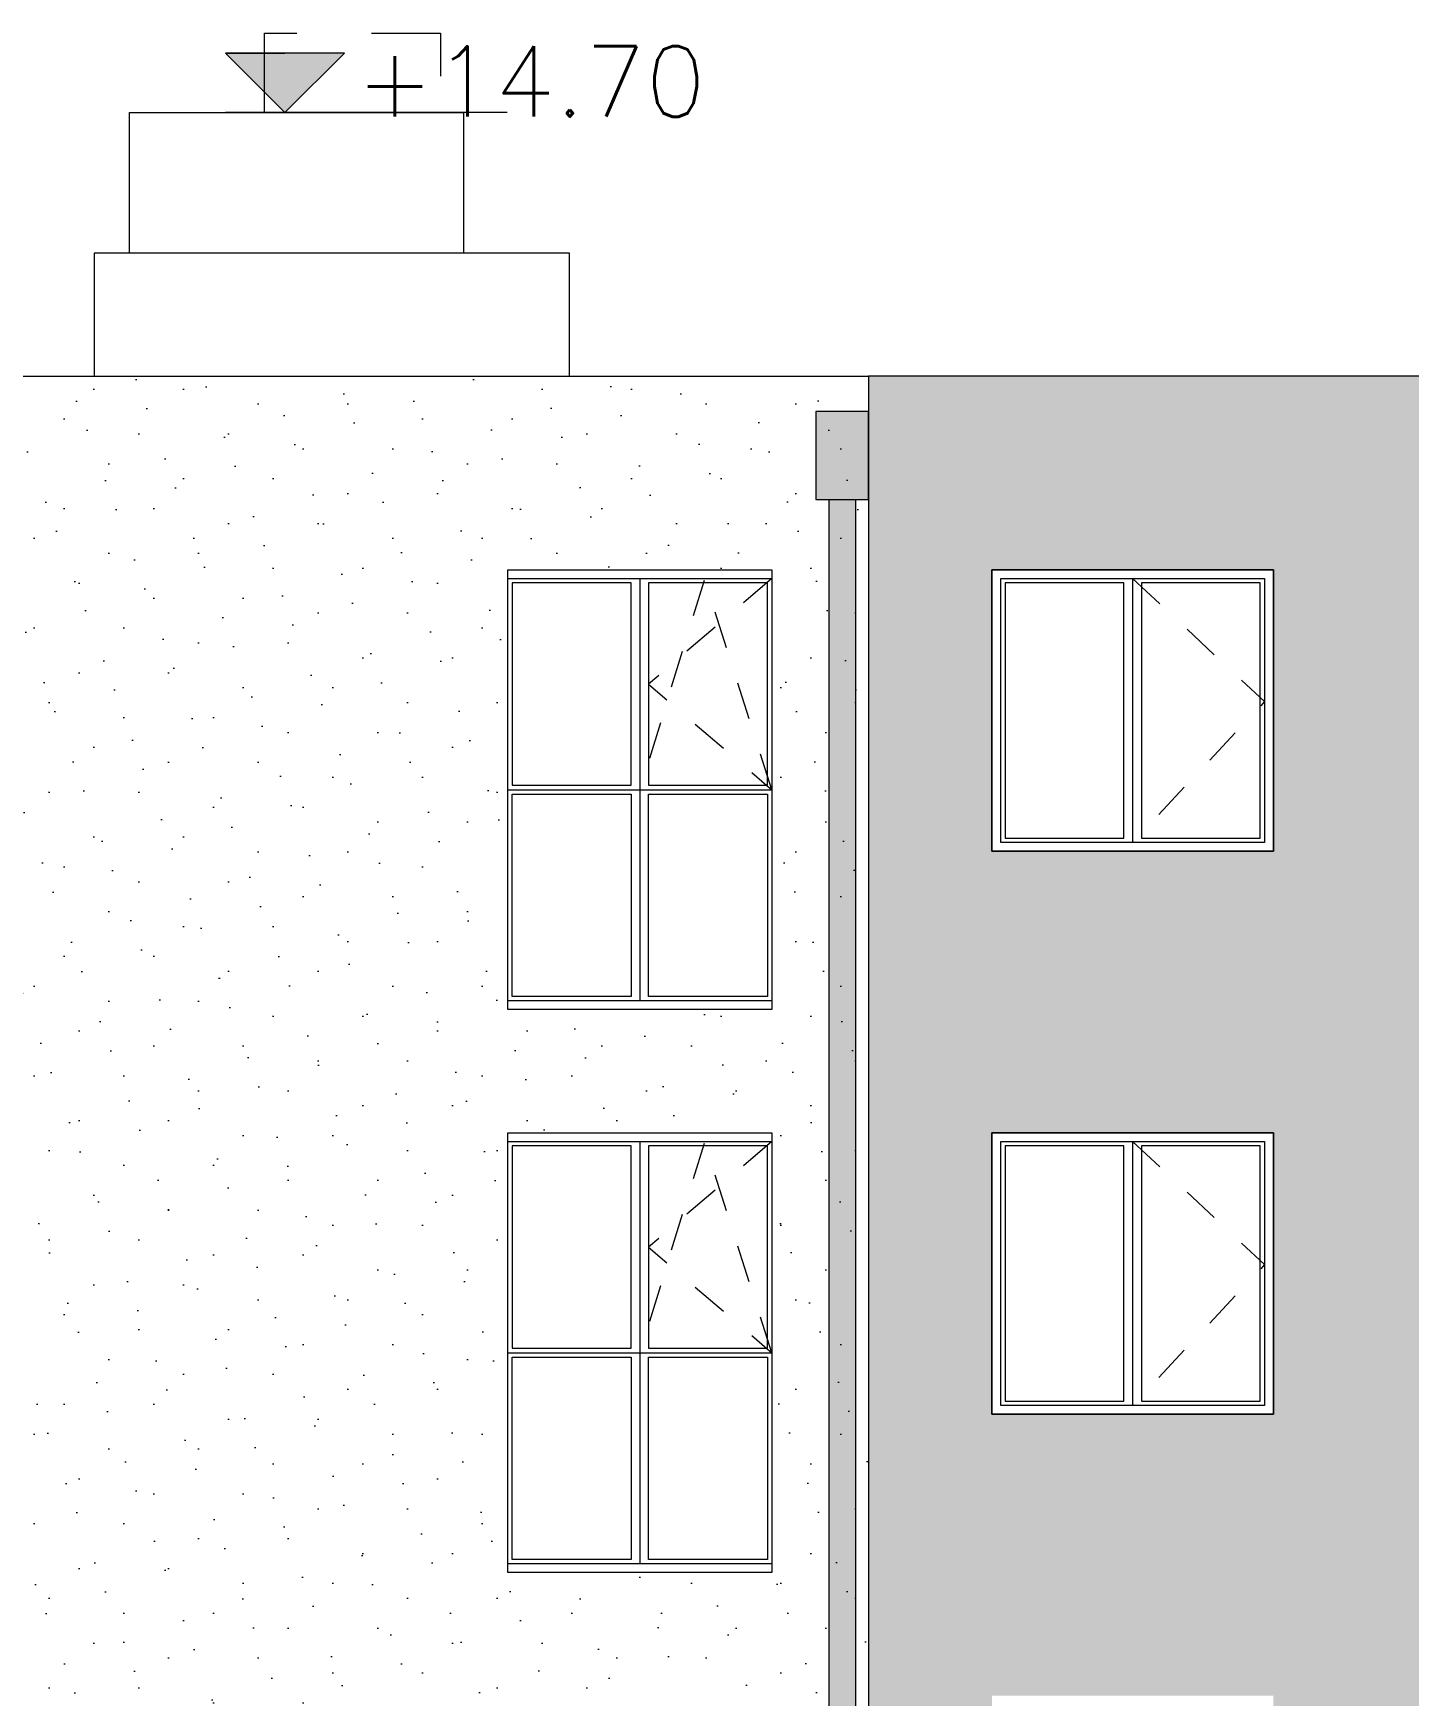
# Model space of a CAD drawing. Header units: millimetres. Extents: x 476244520 to 476657119, y 4620824743 to 4621446928.
# Drawn here: x 476613213 to 476621028, y 4621078446 to 4621087895 of the extents above; entities that cross this region are included whole.
import ezdxf

# ---------------------------------------------------------------- set-up
doc = ezdxf.new("R2010")
doc.units = ezdxf.units.MM
doc.header["$MEASUREMENT"] = 0
doc.linetypes.add('Dashed', pattern=[423.333333, 211.666667, -211.666667])
doc.linetypes.add('Long Dashed', pattern=[1058.333302, 634.99999, -423.333311])
for name, color, linetype, lineweight in [('0_Pen_No__1_Pen_No__250', 7, 'Continuous', 0), ('0_Pen_No__250_Pen_No__142', 142, 'Continuous', 0), ('0_Pen_No__7_Pen_No__250', 7, 'Continuous', 0), ('2D Drafting - General_Pen_No__7_Pen_No__250', 7, 'Continuous', 0), ('New_2D Drafting - General_Pen_No__1_Pen_No__253', 252, 'Continuous', 0), ('New_2D Drafting - General_Pen_No__30_Pen_No__9_Pen_No__9_Pen_No__253', 252, 'Continuous', 0), ('New_2D Drafting - General_Pen_No__30_Pen_No__9_Pen_No__9_Pen_No__255', 255, 'Continuous', 0), ('New_2D Drafting - General_Pen_No__30_Pen_No__9_Pen_No__9_Pen_No__42', 250, 'Continuous', 0), ('New_2D Drafting - General_Pen_No__30_Pen_No__9_Pen_No__9_Pen_No__7', 7, 'Continuous', 0), ('New_2D Drafting - General_Pen_No__7_Pen_No__250', 7, 'Continuous', 0), ('New_Structural - Bearing_Pen_No__7', 7, 'Continuous', 0), ('Structural - Bearing_Pen_No__7_Pen_No__7_Pen_No__7', 7, 'Continuous', 0), ('zoma_Pen_No__1_Pen_No__142', 142, 'Continuous', 0)]:
    doc.layers.add(name, color=color, linetype=linetype, lineweight=lineweight)

msp = doc.modelspace()

# ---------------------------------------------------------------- hatches: boundary and pattern name
at = {"layer": '0_Pen_No__250_Pen_No__142', "linetype": 'Continuous', "lineweight": 0}
msp.add_hatch(color=142, dxfattribs=at).paths.add_polyline_path([(476614642.815, 4621087445.13), (476614980.509, 4621087782.659), (476614305.287, 4621087782.824)])
at = {"layer": 'New_2D Drafting - General_Pen_No__30_Pen_No__9_Pen_No__9_Pen_No__253', "linetype": 'Continuous', "lineweight": 0}
h = msp.add_hatch(dxfattribs=at)
h.set_pattern_fill('BRICK___RUNNING_BOND', color=252, style=0, pattern_type=2)
h.set_pattern_definition([(0, (476844527.15, 4621385791.044), (0, 66.64), []), (90, (476844527.15, 4621385791.04), (-244.8, 0), [66.64, -66.64]), (90, (476844649.55, 4621385857.68), (-244.8, 0), [66.64, -66.64])])
h.paths.add_polyline_path([(476617959.239, 4621075245.534), (476621259.239, 4621075245.534), (476621259.239, 4621084845.57), (476624459.239, 4621084845.57), (476624459.239, 4621082345.576), (476624859.239, 4621082345.576), (476624859.239, 4621084845.57), (476628059.239, 4621084845.57), (476628059.239, 4621075245.581), (476631359.239, 4621075245.581), (476631359.239, 4621085945.125), (476617959.239, 4621085945.125)])
h.paths.add_polyline_path([(476618659.237, 4621084845.569), (476618659.237, 4621083245.569), (476620259.237, 4621083245.569), (476620259.237, 4621084845.569)], flags=0)
h.paths.add_polyline_path([(476618659.237, 4621081645.569), (476618659.237, 4621080045.569), (476620259.237, 4621080045.569), (476620259.237, 4621081645.569)], flags=0)
h.paths.add_polyline_path([(476618659.237, 4621078445.569), (476618659.237, 4621076845.569), (476620259.237, 4621076845.569), (476620259.237, 4621078445.569)], flags=0)
h.paths.add_polyline_path([(476630659.241, 4621081645.569), (476629059.241, 4621081645.569), (476629059.241, 4621080045.569), (476630659.241, 4621080045.569)], flags=0)
h.paths.add_polyline_path([(476630659.241, 4621078445.569), (476629059.241, 4621078445.569), (476629059.241, 4621076845.569), (476630659.241, 4621076845.569)], flags=0)
h.paths.add_polyline_path([(476630659.241, 4621084845.569), (476629059.241, 4621084845.569), (476629059.241, 4621083245.569), (476630659.241, 4621083245.569)], flags=0)
at = {"layer": 'New_2D Drafting - General_Pen_No__30_Pen_No__9_Pen_No__9_Pen_No__255', "linetype": 'Continuous', "lineweight": 0}
for points in [[(476617659.239, 4621085245.557), (476617959.239, 4621085245.557), (476617959.239, 4621085745.557), (476617659.239, 4621085745.557)], [(476617884.239, 4621072745.533), (476617734.239, 4621072745.533), (476617734.239, 4621085245.557), (476617884.239, 4621085245.557)]]:
    msp.add_hatch(color=255, dxfattribs=at).paths.add_polyline_path(points)
at = {"layer": 'New_2D Drafting - General_Pen_No__30_Pen_No__9_Pen_No__9_Pen_No__42', "linetype": 'Continuous', "lineweight": 0}
h = msp.add_hatch(dxfattribs=at)
h.set_pattern_fill('CUT_STONE', color=250, style=0, pattern_type=2)
h.set_pattern_definition([(45, (476844527.15, 4621386591.04), (-254.55844, 254.55844), [0, -240, 0, -360]), (110, (476845327.15, 4621386591.04), (338.28934, 123.12725), [0, -176, 0, -304])])
h.paths.add_polyline_path([(476617959.239, 4621085945.125), (476617959.239, 4621075245.534), (476617959.239, 4621072745.57), (476617559.324, 4621072745.57), (476617559.324, 4621075245.534), (476615909.051, 4621075245.534), (476615909.051, 4621072745.532), (476612708.629, 4621072745.532), (476612708.629, 4621075245.534), (476611209.043, 4621075245.534), (476611209.043, 4621072745.576), (476610658.709, 4621072745.576), (476610658.709, 4621085945.125)])
h.paths.add_polyline_path([(476611209.346, 4621081645.533), (476612709.346, 4621081645.533), (476612709.346, 4621079145.533), (476611209.346, 4621079145.533)], flags=0)
h.paths.add_polyline_path([(476611209.346, 4621082345.533), (476611209.346, 4621084845.533), (476612709.346, 4621084845.533), (476612709.346, 4621082345.533)], flags=0)
h.paths.add_polyline_path([(476611209.346, 4621075945.533), (476611209.346, 4621078445.533), (476612709.346, 4621078445.533), (476612709.346, 4621075945.533)], flags=0)
h.paths.add_polyline_path([(476615909.334, 4621078445.533), (476617409.334, 4621078445.533), (476617409.334, 4621075945.533), (476615909.334, 4621075945.533)], flags=0)
h.paths.add_polyline_path([(476615909.334, 4621084845.533), (476617409.334, 4621084845.533), (476617409.334, 4621082345.533), (476615909.334, 4621082345.533)], flags=0)
h.paths.add_polyline_path([(476617409.334, 4621079145.533), (476615909.334, 4621079145.533), (476615909.334, 4621081645.533), (476617409.334, 4621081645.533)], flags=0)

# ---------------------------------------------------------------- linework, layer by layer
at = {"layer": '0_Pen_No__1_Pen_No__250', "color": 7, "linetype": 'Continuous', "lineweight": 0, "flags": 128}
for points in [[(476614642.815, 4621087445.13), (476614305.287, 4621087782.824), (476614642.898, 4621087782.742)], [(476614642.815, 4621087445.13), (476614980.509, 4621087782.659), (476614642.898, 4621087782.742)], [(476615905.204, 4621087444.822), (476614305.204, 4621087445.213)]]:
    msp.add_lwpolyline(points, dxfattribs=at)
at = {"layer": '0_Pen_No__250_Pen_No__142', "color": 142, "linetype": 'Continuous', "lineweight": 0, "flags": 128}
msp.add_lwpolyline([(476614642.815, 4621087445.13), (476614980.509, 4621087782.659), (476614305.287, 4621087782.824)], close=True, dxfattribs=at)
at = {"layer": '0_Pen_No__7_Pen_No__250', "color": 7, "linetype": 'Continuous', "lineweight": 0, "flags": 128}
for points in [[(476615909.334, 4621084845.533), (476617409.334, 4621084845.533)], [(476617409.334, 4621082345.533), (476615909.334, 4621082345.533)], [(476615909.334, 4621081645.533), (476617409.334, 4621081645.533)], [(476617409.334, 4621079145.533), (476615909.334, 4621079145.533)]]:
    msp.add_lwpolyline(points, dxfattribs=at)
for points in [[(476618659.237, 4621084845.569), (476620259.237, 4621084845.569), (476620259.237, 4621083245.569), (476618659.237, 4621083245.569)], [(476618659.237, 4621081645.569), (476620259.237, 4621081645.569), (476620259.237, 4621080045.569), (476618659.237, 4621080045.569)]]:
    msp.add_lwpolyline(points, close=True, dxfattribs=at)
at = {"layer": '2D Drafting - General_Pen_No__7_Pen_No__250', "color": 7, "linetype": 'Dashed', "lineweight": 0, "flags": 128}
for points in [[(476619458.86, 4621084796.165), (476620209.031, 4621084096.348), (476619459.297, 4621083295.569)], [(476619458.86, 4621081596.165), (476620209.031, 4621080896.348), (476619459.297, 4621080095.569)]]:
    msp.add_lwpolyline(points, dxfattribs=at)
at = {"layer": 'New_2D Drafting - General_Pen_No__1_Pen_No__253', "color": 252, "linetype": 'Long Dashed', "lineweight": 0, "flags": 128}
msp.add_lwpolyline([(476614526.157, 4621087444.983), (476614526.157, 4621087895.125), (476615526.157, 4621087895.125), (476615526.157, 4621087427.869)], dxfattribs=at)
at = {"layer": 'New_2D Drafting - General_Pen_No__30_Pen_No__9_Pen_No__9_Pen_No__7', "color": 7, "linetype": 'Continuous', "lineweight": 0, "flags": 128}
for points in [[(476617959.239, 4621085945.125), (476617959.239, 4621075245.534), (476617959.239, 4621072745.57), (476617559.324, 4621072745.57), (476617559.324, 4621075245.534), (476615909.051, 4621075245.534), (476615909.051, 4621072745.532), (476612708.629, 4621072745.532), (476612708.629, 4621075245.534), (476611209.043, 4621075245.534), (476611209.043, 4621072745.576), (476610658.709, 4621072745.576), (476610658.709, 4621085945.125)], [(476617959.239, 4621075245.534), (476621259.239, 4621075245.534), (476621259.239, 4621084845.57), (476624459.239, 4621084845.57), (476624459.239, 4621082345.576), (476624859.239, 4621082345.576), (476624859.239, 4621084845.57), (476628059.239, 4621084845.57), (476628059.239, 4621075245.581), (476631359.239, 4621075245.581), (476631359.239, 4621085945.125), (476617959.239, 4621085945.125)], [(476617659.239, 4621085245.557), (476617959.239, 4621085245.557), (476617959.239, 4621085745.557), (476617659.239, 4621085745.557)], [(476617884.239, 4621072745.533), (476617734.239, 4621072745.533), (476617734.239, 4621085245.557), (476617884.239, 4621085245.557)], [(476615909.334, 4621084845.533), (476617409.334, 4621084845.533), (476617409.334, 4621082345.533), (476615909.334, 4621082345.533)], [(476618659.237, 4621084845.569), (476618659.237, 4621083245.569), (476620259.237, 4621083245.569), (476620259.237, 4621084845.569)], [(476617409.334, 4621079145.533), (476615909.334, 4621079145.533), (476615909.334, 4621081645.533), (476617409.334, 4621081645.533)], [(476618659.237, 4621081645.569), (476618659.237, 4621080045.569), (476620259.237, 4621080045.569), (476620259.237, 4621081645.569)]]:
    msp.add_lwpolyline(points, close=True, dxfattribs=at)
at = {"layer": 'New_2D Drafting - General_Pen_No__7_Pen_No__250', "color": 7, "linetype": 'Dashed', "lineweight": 0, "flags": 128}
for points in [[(476617409.131, 4621083595.533), (476617027.272, 4621084795.533), (476616659.398, 4621083595.533)], [(476617409.131, 4621084795.533), (476616709.338, 4621084195.533), (476617409.131, 4621083595.533)], [(476617409.131, 4621080395.533), (476617027.272, 4621081595.533), (476616659.398, 4621080395.533)], [(476617409.131, 4621081595.533), (476616709.338, 4621080995.533), (476617409.131, 4621080395.533)]]:
    msp.add_lwpolyline(points, dxfattribs=at)
at = {"layer": 'New_Structural - Bearing_Pen_No__7', "color": 7, "linetype": 'Continuous', "lineweight": 0}
for p, q in [((476613759.052, 4621086644.945), (476613759.052, 4621087444.983)), ((476613759.052, 4621087444.983), (476615659.051, 4621087444.983)), ((476615659.051, 4621086644.945), (476615659.051, 4621087444.983))]:
    msp.add_line(p, q, dxfattribs=at)
msp.add_lwpolyline([(476616259.051, 4621085945.125), (476616259.051, 4621086644.945), (476613559.051, 4621086644.945), (476613559.051, 4621085945.125)], dxfattribs=at)
at = {"layer": 'Structural - Bearing_Pen_No__7_Pen_No__7_Pen_No__7', "color": 7, "linetype": 'Continuous', "lineweight": 0}
for p, q in [((476615909.664, 4621084795.533), (476617409.131, 4621084795.533)), ((476615909.664, 4621082395.533), (476615909.664, 4621084795.533)), ((476616609.334, 4621084770.533), (476615934.664, 4621084770.533)), ((476615934.664, 4621084770.533), (476615934.664, 4621083620.533)), ((476616609.334, 4621083620.533), (476616609.334, 4621084770.533)), ((476616659.338, 4621084795.533), (476616659.398, 4621082395.596)), ((476617384.131, 4621084770.533), (476616709.338, 4621084770.533)), ((476616709.338, 4621084770.533), (476616709.338, 4621083620.533)), ((476617384.131, 4621083620.533), (476617384.131, 4621084770.533)), ((476617409.131, 4621084795.533), (476617409.131, 4621082395.533)), ((476618709.563, 4621084795.569), (476620209.043, 4621084795.569)), ((476618709.563, 4621083295.569), (476618709.563, 4621084795.569)), ((476619409.233, 4621084770.569), (476618734.563, 4621084770.569)), ((476618734.563, 4621084770.569), (476618734.563, 4621083320.569)), ((476619409.233, 4621083320.569), (476619409.233, 4621084770.569)), ((476619459.238, 4621084795.569), (476619459.238, 4621084770.52)), ((476619459.238, 4621084770.52), (476619459.297, 4621083295.569)), ((476620184.031, 4621084770.569), (476619509.238, 4621084770.569)), ((476619509.238, 4621084770.569), (476619509.238, 4621083320.569)), ((476620184.031, 4621083320.569), (476620184.031, 4621084770.569)), ((476620209.031, 4621084795.569), (476620209.031, 4621083295.569)), ((476615934.664, 4621083620.533), (476616609.334, 4621083620.533)), ((476616709.338, 4621083620.533), (476617384.131, 4621083620.533)), ((476615909.664, 4621083595.533), (476617409.131, 4621083595.533)), ((476615934.664, 4621082420.533), (476615934.664, 4621083570.533)), ((476615934.664, 4621083570.533), (476616609.334, 4621083570.533)), ((476616609.334, 4621083570.533), (476616609.334, 4621082420.533)), ((476616709.338, 4621083570.533), (476617384.131, 4621083570.533)), ((476616709.338, 4621082420.533), (476616709.338, 4621083570.533)), ((476617384.131, 4621083570.533), (476617384.131, 4621082420.533)), ((476620209.031, 4621083295.569), (476618709.563, 4621083295.569)), ((476618734.563, 4621083320.569), (476619409.233, 4621083320.569)), ((476619509.238, 4621083320.569), (476620184.031, 4621083320.569)), ((476617409.131, 4621082395.533), (476615909.664, 4621082395.533)), ((476616609.334, 4621082420.533), (476615934.664, 4621082420.533)), ((476617384.131, 4621082420.533), (476616709.338, 4621082420.533)), ((476615909.664, 4621081595.533), (476617409.131, 4621081595.533)), ((476615909.664, 4621079195.533), (476615909.664, 4621081595.533)), ((476616609.334, 4621081570.533), (476615934.664, 4621081570.533)), ((476615934.664, 4621081570.533), (476615934.664, 4621080420.533)), ((476616609.334, 4621080420.533), (476616609.334, 4621081570.533)), ((476616659.338, 4621081595.533), (476616659.398, 4621079195.596)), ((476617384.131, 4621081570.533), (476616709.338, 4621081570.533)), ((476616709.338, 4621081570.533), (476616709.338, 4621080420.533)), ((476617384.131, 4621080420.533), (476617384.131, 4621081570.533)), ((476617409.131, 4621081595.533), (476617409.131, 4621079195.533)), ((476618709.563, 4621081595.569), (476620209.043, 4621081595.569)), ((476618709.563, 4621080095.569), (476618709.563, 4621081595.569)), ((476619409.233, 4621081570.569), (476618734.563, 4621081570.569)), ((476618734.563, 4621081570.569), (476618734.563, 4621080120.569)), ((476619409.233, 4621080120.569), (476619409.233, 4621081570.569)), ((476619459.238, 4621081595.569), (476619459.238, 4621081570.52)), ((476619459.238, 4621081570.52), (476619459.297, 4621080095.569)), ((476620184.031, 4621081570.569), (476619509.238, 4621081570.569)), ((476619509.238, 4621081570.569), (476619509.238, 4621080120.569)), ((476620184.031, 4621080120.569), (476620184.031, 4621081570.569)), ((476620209.031, 4621081595.569), (476620209.031, 4621080095.569)), ((476615934.664, 4621080420.533), (476616609.334, 4621080420.533)), ((476616709.338, 4621080420.533), (476617384.131, 4621080420.533)), ((476615909.664, 4621080395.533), (476617409.131, 4621080395.533)), ((476615934.664, 4621079220.533), (476615934.664, 4621080370.533)), ((476615934.664, 4621080370.533), (476616609.334, 4621080370.533)), ((476616609.334, 4621080370.533), (476616609.334, 4621079220.533)), ((476616709.338, 4621080370.533), (476617384.131, 4621080370.533)), ((476616709.338, 4621079220.533), (476616709.338, 4621080370.533)), ((476617384.131, 4621080370.533), (476617384.131, 4621079220.533)), ((476620209.031, 4621080095.569), (476618709.563, 4621080095.569)), ((476618734.563, 4621080120.569), (476619409.233, 4621080120.569)), ((476619509.238, 4621080120.569), (476620184.031, 4621080120.569)), ((476617409.131, 4621079195.533), (476615909.664, 4621079195.533)), ((476616609.334, 4621079220.533), (476615934.664, 4621079220.533)), ((476617384.131, 4621079220.533), (476616709.338, 4621079220.533))]:
    msp.add_line(p, q, dxfattribs=at)

# ---------------------------------------------------------------- texts
at = {"layer": 'zoma_Pen_No__1_Pen_No__142', "color": 142, "linetype": 'Continuous', "lineweight": 0, "insert": (476615045.118, 4621087421.387), "char_height": 400, "attachment_point": 7, "rotation": 359.9860128}
msp.add_mtext('\\A1;{\\pql;\\Ftxt.shx;+1\\Ftxt.shx;4\\Ftxt.shx;.\\Ftxt.shx;70}', dxfattribs=at)

doc.saveas('drawing.dxf')
